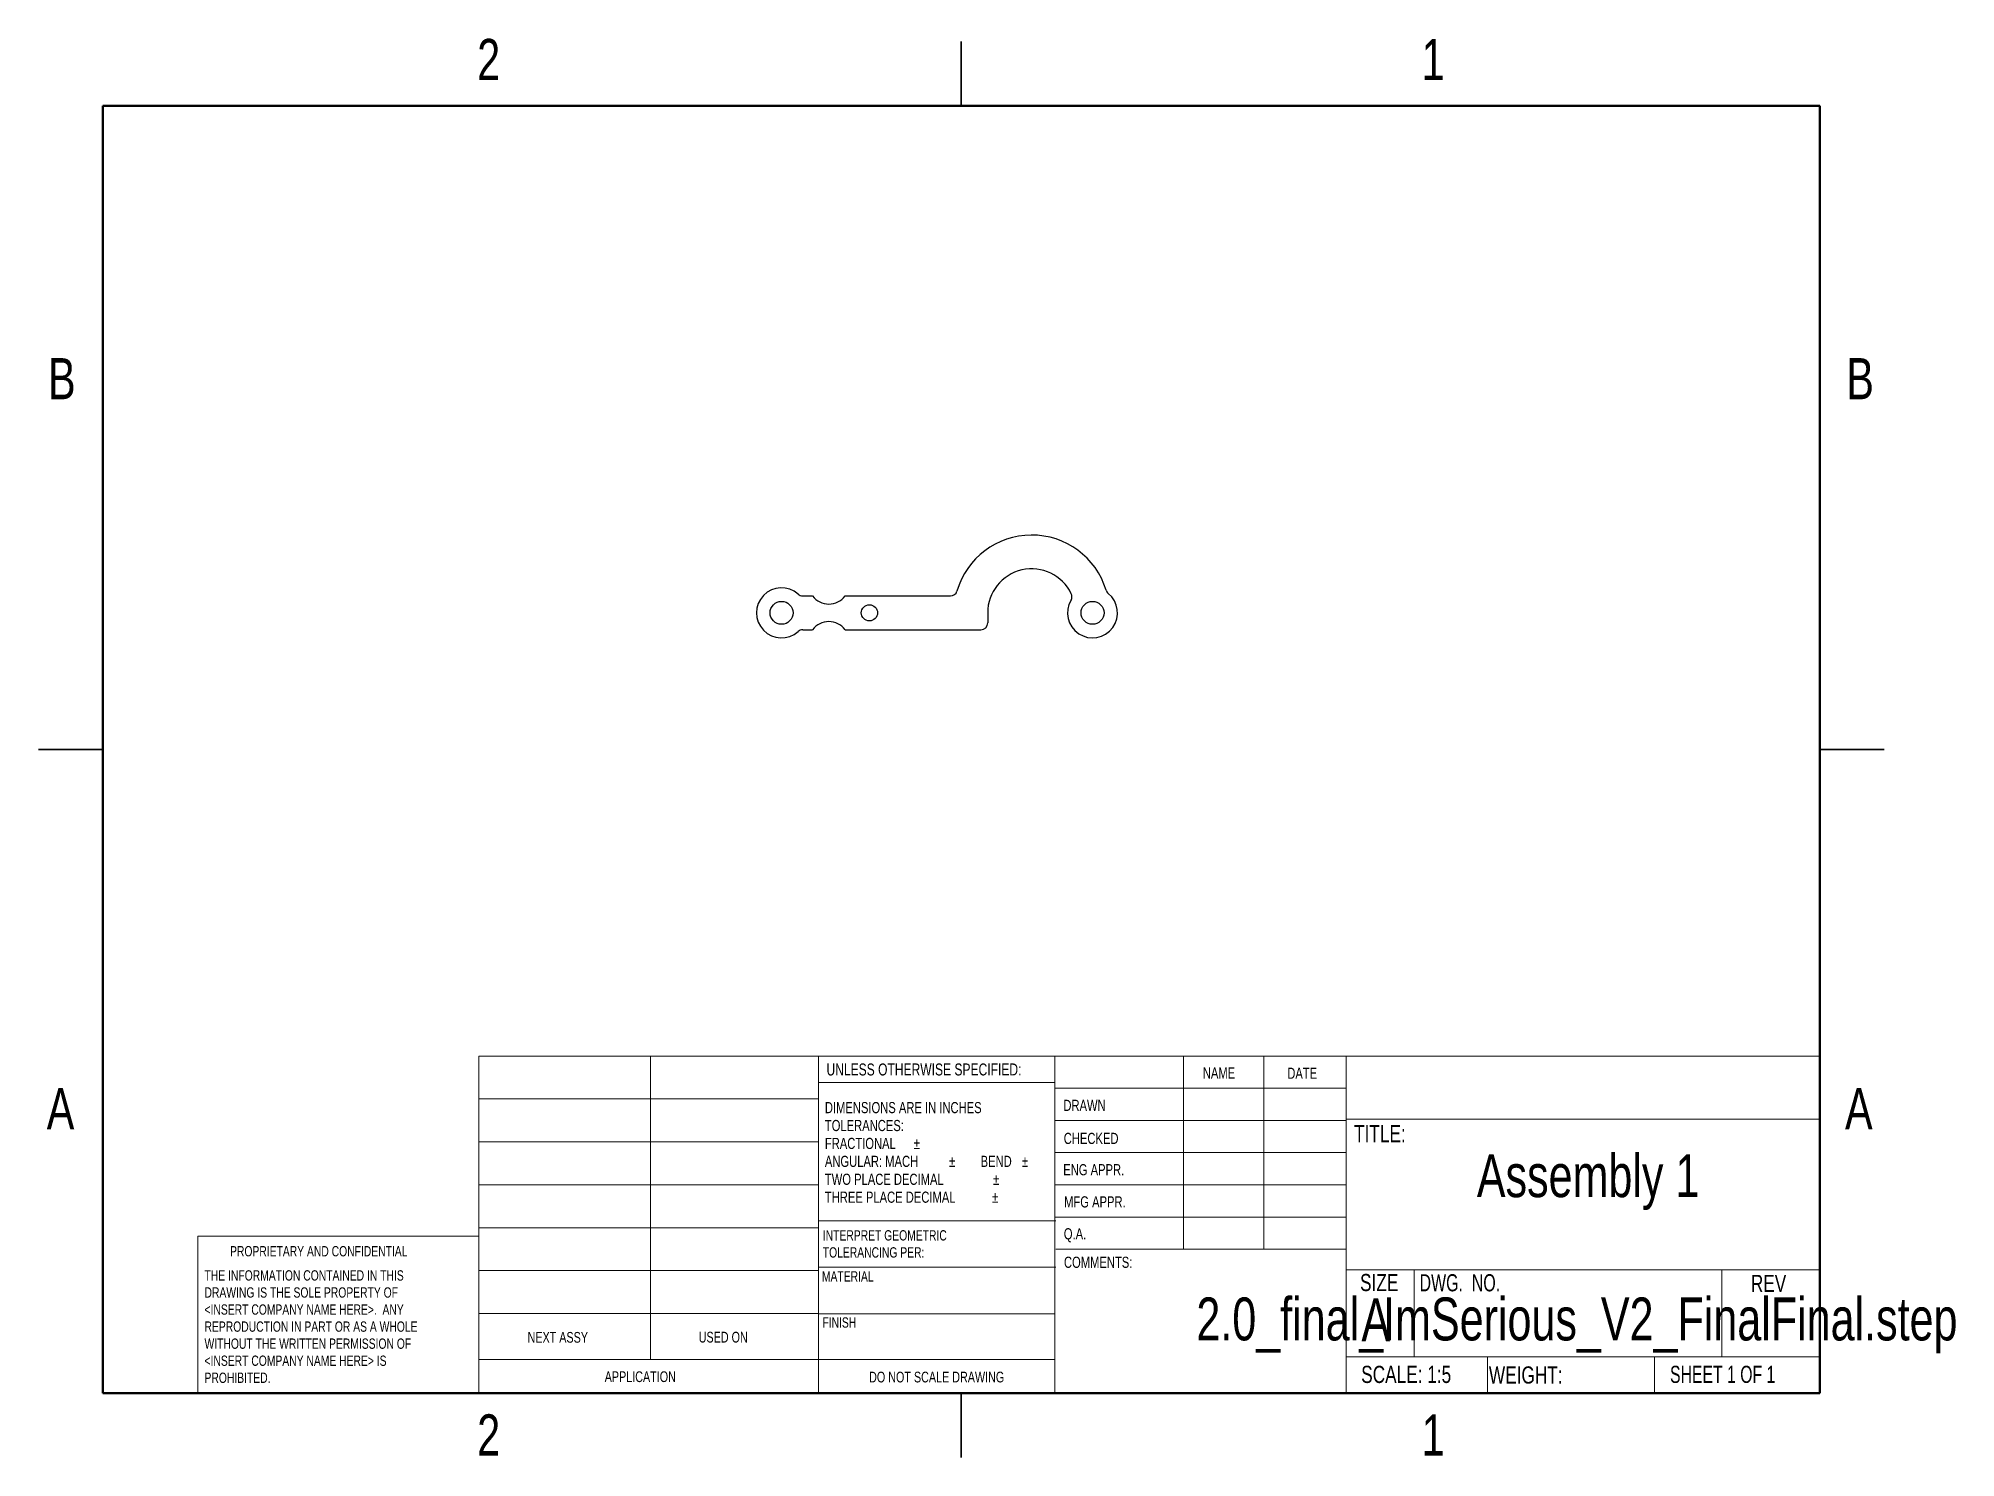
# Model space of a CAD drawing. Header units: metres. Extents: x 0.003 to 0.287, y 0.003 to 0.213.
import ezdxf

# ---------------------------------------------------------------- set-up
doc = ezdxf.new("R2010")
doc.units = ezdxf.units.M
doc.styles.add('SLDTEXTSTYLE0', font='TXT', dxfattribs={"width": 0.75})
doc.styles.add('SLDTEXTSTYLE1', font='TXT', dxfattribs={"width": 0.6875})
doc.styles.add('SLDTEXTSTYLE2', font='TXT', dxfattribs={"width": 0.6944444444})

# ---------------------------------------------------------------- blocks, each defined once
blk = doc.blocks.new('SW_NOTE_0')
at = {"color": 0, "linetype": 'Continuous', "lineweight": 0, "char_height": 0.001524, "attachment_point": 1, "style": 'SLDTEXTSTYLE0'}
for s, insert in [('INTERPRET GEOMETRIC', (0, 0.0019645392)), ('TOLERANCING PER:', (0, -0.0005594607))]:
    blk.add_mtext(s, dxfattribs=dict(at, insert=insert))
blk = doc.blocks.new('SW_NOTE_0_1')
at = {"color": 0, "linetype": 'Continuous', "lineweight": 0, "char_height": 0.001651, "attachment_point": 1, "style": 'SLDTEXTSTYLE0'}
for s, insert in [('DIMENSIONS ARE IN INCHES', (0, 0.0021282508)), ('TOLERANCES:', (0, -0.0005227491)), ('FRACTIONAL', (0, -0.003173749)), ('%%p', (0.0131466603, -0.003173749)), ('ANGULAR: MACH', (0, -0.005824749)), ('TWO PLACE DECIMAL', (0, -0.0084757489)), ('%%p', (0.0183736812, -0.005824749)), ('BEND', (0.0230418835, -0.005824749)), ('%%p', (0.0291551687, -0.005824749)), ('THREE PLACE DECIMAL', (0, -0.0111267488)), ('%%p', (0.0248776469, -0.0084757489)), ('%%p', (0.0247346163, -0.0111267488))]:
    blk.add_mtext(s, dxfattribs=dict(at, insert=insert))
blk = doc.blocks.new('SW_NOTE_0_2')
at = {"color": 0, "linetype": 'Continuous', "lineweight": 0, "char_height": 0.001524, "attachment_point": 1, "style": 'SLDTEXTSTYLE0'}
for s, insert in [('THE INFORMATION CONTAINED IN THIS', (0, 0.0019645392)), ('DRAWING IS THE SOLE PROPERTY OF', (0, -0.0005594607)), ('<INSERT COMPANY NAME HERE>.  ANY', (0, -0.0030834606)), ('REPRODUCTION IN PART OR AS A WHOLE', (0, -0.0056074604)), ('WITHOUT THE WRITTEN PERMISSION OF', (0, -0.0081314603)), ('<INSERT COMPANY NAME HERE> IS', (0, -0.0106554602)), ('PROHIBITED.', (0, -0.0131794601))]:
    blk.add_mtext(s, dxfattribs=dict(at, insert=insert))

msp = doc.modelspace()

# ---------------------------------------------------------------- linework, layer by layer
at = {"color": 7, "linetype": 'Continuous', "lineweight": 25}
for p, q in [((0.1397, 0.212725), (0.1397, 0.2032)), ((0.1397, 0.2032), (0.1397, 0.212725)), ((0.1162435767, 0.1306721147), (0.1177066993, 0.1306721147)), ((0.1225066993, 0.1306721147), (0.1380976728, 0.1306721147)), ((0.1435980336, 0.1281721147), (0.1435980336, 0.1266721147)), ((0.1162435767, 0.1256721147), (0.1177066993, 0.1256721147)), ((0.1225066993, 0.1256721147), (0.1425980336, 0.1256721147)), ((0.003175, 0.10795), (0.0127, 0.10795)), ((0.0127, 0.10795), (0.003175, 0.10795)), ((0.276225, 0.10795), (0.2667, 0.10795)), ((0.2667, 0.10795), (0.276225, 0.10795)), ((0.1397, 0.003175), (0.1397, 0.0127)), ((0.1397, 0.0127), (0.1397, 0.003175))]:
    msp.add_line(p, q, dxfattribs=at)
at = {"color": 7, "linetype": 'Continuous', "lineweight": 50}
for p, q in [((0.0127, 0.0127), (0.0127, 0.2032)), ((0.0127, 0.2032), (0.2667, 0.2032)), ((0.2667, 0.2032), (0.2667, 0.0127)), ((0.2667, 0.0127), (0.0127, 0.0127))]:
    msp.add_line(p, q, dxfattribs=at)
at = {"color": 7, "linetype": 'Continuous', "lineweight": 18}
for p, q in [((0.068354132, 0.0625944383), (0.2667, 0.0625944383)), ((0.068354132, 0.0127), (0.068354132, 0.0625944383)), ((0.0937028273, 0.0625944383), (0.0937028273, 0.0176853807)), ((0.1185737311, 0.0127), (0.1185737311, 0.0625944383)), ((0.1535481386, 0.0625944383), (0.1535481386, 0.0127)), ((0.1725600774, 0.0625944383), (0.1725600774, 0.0340194383)), ((0.1844606684, 0.0625944383), (0.1844606684, 0.0340194383)), ((0.1966285121, 0.0625944383), (0.1966285121, 0.0127)), ((0.1535481386, 0.0586742077), (0.1185737311, 0.0586742077)), ((0.1535481386, 0.0578319383), (0.1966285121, 0.0578319383)), ((0.068354132, 0.0562444383), (0.1185737311, 0.0562444383)), ((0.1535481386, 0.0530694383), (0.1966285121, 0.0530694383)), ((0.1966285121, 0.0532688089), (0.2667, 0.0532688089)), ((0.068354132, 0.0498944383), (0.1185737311, 0.0498944383)), ((0.1535481386, 0.0483069383), (0.1966285121, 0.0483069383)), ((0.068354132, 0.0435444383), (0.1185737311, 0.0435444383)), ((0.1966285121, 0.0435444383), (0.1535481386, 0.0435444383)), ((0.068354132, 0.0371944383), (0.1185737311, 0.0371944383)), ((0.1185737311, 0.0381945733), (0.1536625896, 0.0381945733)), ((0.1966285121, 0.0387819383), (0.1535481386, 0.0387819383)), ((0.0267690167, 0.0127), (0.0267690167, 0.0359244383)), ((0.068354132, 0.0359244383), (0.0267690167, 0.0359244383)), ((0.1185737311, 0.0313365733), (0.1536625896, 0.0313365733)), ((0.1966285121, 0.0340194383), (0.1536625896, 0.0340194383)), ((0.068354132, 0.0308444383), (0.1185737311, 0.0308444383)), ((0.1966285121, 0.0309845221), (0.2667, 0.0309845221)), ((0.2066753487, 0.0309845221), (0.2066753487, 0.0181073003)), ((0.2521728435, 0.0309845221), (0.2521728435, 0.0181073003)), ((0.068354132, 0.0244944383), (0.1185737311, 0.0244944383)), ((0.1185737311, 0.0244785733), (0.1535481386, 0.0244785733)), ((0.068354132, 0.0176853807), (0.1535481386, 0.0176853807)), ((0.1966285121, 0.0181073003), (0.2667, 0.0181073003)), ((0.2175361795, 0.0181073003), (0.2175361795, 0.0127)), ((0.242222748, 0.0181073003), (0.242222748, 0.0127))]:
    msp.add_line(p, q, dxfattribs=at)
at = {"color": 7, "linetype": 'Continuous', "lineweight": 25}
for centre, radius in [((0.1131066993, 0.1281721147), 0.0017), ((0.1261066993, 0.1281721147), 0.0012), ((0.1591066993, 0.1281721147), 0.0017)]:
    msp.add_circle(centre, radius, dxfattribs=at)
for centre, radius, start, end in [((0.1501066993, 0.1281721147), 0.0115086657193693, 16.9485894878, 163.7513721381), ((0.1501066993, 0.1281721147), 0.0065086657193695, 25.822023258, 180), ((0.1131066993, 0.1281721147), 0.0037, 48.1316937737, 311.8683062263), ((0.1162435767, 0.1316721147), 0.001, 228.1316937737, 270), ((0.1201066993, 0.1324721147), 0.003, 216.8698976458, 323.1301023542), ((0.1380976728, 0.1316721147), 0.0010000000000001, 270, 343.7513721381), ((0.1591066993, 0.1281721147), 0.0037, 149.3014589789, 50.8811953881), ((0.1550653325, 0.1305715635), 0.0010000000000002, 329.3014589789, 25.822023258), ((0.1620720725, 0.1318185598), 0.0010000000000001, 196.9485894878, 230.8811953881), ((0.1162435767, 0.1246721147), 0.001, 90, 131.8683062263), ((0.1201066993, 0.1238721147), 0.003, 36.8698976458, 143.1301023542), ((0.1425980336, 0.1266721147), 0.001, 270, 0)]:
    msp.add_arc(centre, radius, start, end, dxfattribs=at)

# ---------------------------------------------------------------- block references
at = {"color": 7, "linetype": 'Continuous', "lineweight": 0}
for name, p in [('SW_NOTE_0_1', (0.1195173362, 0.05366623)), ('SW_NOTE_0', (0.1192089478, 0.0348635605)), ('SW_NOTE_0_2', (0.0277544252, 0.0289376135))]:
    msp.add_blockref(name, p, dxfattribs=at)

# ---------------------------------------------------------------- texts
for s, insert, char_height, attachment_point, style in [('2', (0.0697886167, 0.2130801193), 0.006096, 2, 'SLDTEXTSTYLE0'), ('1', (0.2094886167, 0.2130801193), 0.006096, 2, 'SLDTEXTSTYLE0'), ('B', (0.0066534332, 0.1658633944), 0.006096, 2, 'SLDTEXTSTYLE0'), ('B', (0.2726534332, 0.1658633944), 0.006096, 2, 'SLDTEXTSTYLE0'), ('UNLESS OTHERWISE SPECIFIED:', (0.119757972, 0.061499045), 0.001778, 1, 'SLDTEXTSTYLE0'), ('NAME', (0.1754238425, 0.0609229911), 0.001651, 1, 'SLDTEXTSTYLE0'), ('DATE', (0.1879148912, 0.0608788912), 0.001651, 1, 'SLDTEXTSTYLE0'), ('A', (0.0064565833, 0.0578551193), 0.006096, 2, 'SLDTEXTSTYLE0'), ('A', (0.2724565833, 0.0578551193), 0.006096, 2, 'SLDTEXTSTYLE0'), ('DRAWN', (0.1547965519, 0.0561227466), 0.001651, 1, 'SLDTEXTSTYLE0'), ('CHECKED', (0.1548506782, 0.0512367971), 0.001651, 1, 'SLDTEXTSTYLE0'), ('TITLE:', (0.1977934428, 0.0523929595), 0.00254, 1, 'SLDTEXTSTYLE0'), ('Assembly 1', (0.2324124808, 0.0480716911), 0.00635, 2, 'SLDTEXTSTYLE0'), ('ENG APPR.', (0.1547771894, 0.046600796), 0.001651, 1, 'SLDTEXTSTYLE0'), ('MFG APPR.', (0.1549028767, 0.0418454757), 0.001651, 1, 'SLDTEXTSTYLE0'), ('Q.A.', (0.1548616193, 0.0371230397), 0.001651, 1, 'SLDTEXTSTYLE0'), ('PROPRIETARY AND CONFIDENTIAL', (0.0315295775, 0.0344828901), 0.001524, 1, 'SLDTEXTSTYLE0'), ('COMMENTS:', (0.1548838077, 0.0329087009), 0.001651, 1, 'SLDTEXTSTYLE0'), ('MATERIAL', (0.1190802054, 0.0307530141), 0.001524, 1, 'SLDTEXTSTYLE0'), ('SIZE', (0.198679592, 0.0303580337), 0.00254, 1, 'SLDTEXTSTYLE0'), ('DWG.  NO.', (0.2074806643, 0.0303225037), 0.00254, 1, 'SLDTEXTSTYLE2'), ('REV', (0.2564849099, 0.0302232855), 0.00254, 1, 'SLDTEXTSTYLE0'), ('2.0_final_ImSerious_V2_FinalFinal.step', (0.2307602951, 0.0268729199), 0.00635, 2, 'SLDTEXTSTYLE0'), ('A', (0.1988800001, 0.0267243789), 0.00635, 1, 'SLDTEXTSTYLE0'), ('FINISH', (0.1191497007, 0.0239382316), 0.001524, 1, 'SLDTEXTSTYLE0'), ('NEXT ASSY', (0.0755415038, 0.0217712622), 0.0015875, 1, 'SLDTEXTSTYLE0'), ('USED ON', (0.1008540979, 0.0217975753), 0.0015875, 1, 'SLDTEXTSTYLE0'), ('APPLICATION', (0.0869496104, 0.0159495751), 0.0015875, 1, 'SLDTEXTSTYLE0'), ('DO NOT SCALE DRAWING', (0.1360537477, 0.0158946104), 0.0015875, 2, 'SLDTEXTSTYLE0'), ('SCALE: 1:5', (0.1988486489, 0.0167646507), 0.00254, 1, 'SLDTEXTSTYLE0'), ('WEIGHT:', (0.217740031, 0.0166777204), 0.00254, 1, 'SLDTEXTSTYLE0'), ('SHEET 1 OF 1', (0.2445309015, 0.0167729099), 0.00254, 1, 'SLDTEXTSTYLE1'), ('2', (0.0697886167, 0.0095801193), 0.006096, 2, 'SLDTEXTSTYLE0'), ('1', (0.2094886167, 0.0095801193), 0.006096, 2, 'SLDTEXTSTYLE0')]:
    msp.add_mtext(s, dxfattribs=dict(at, insert=insert, char_height=char_height, attachment_point=attachment_point, style=style))

doc.saveas('drawing.dxf')
